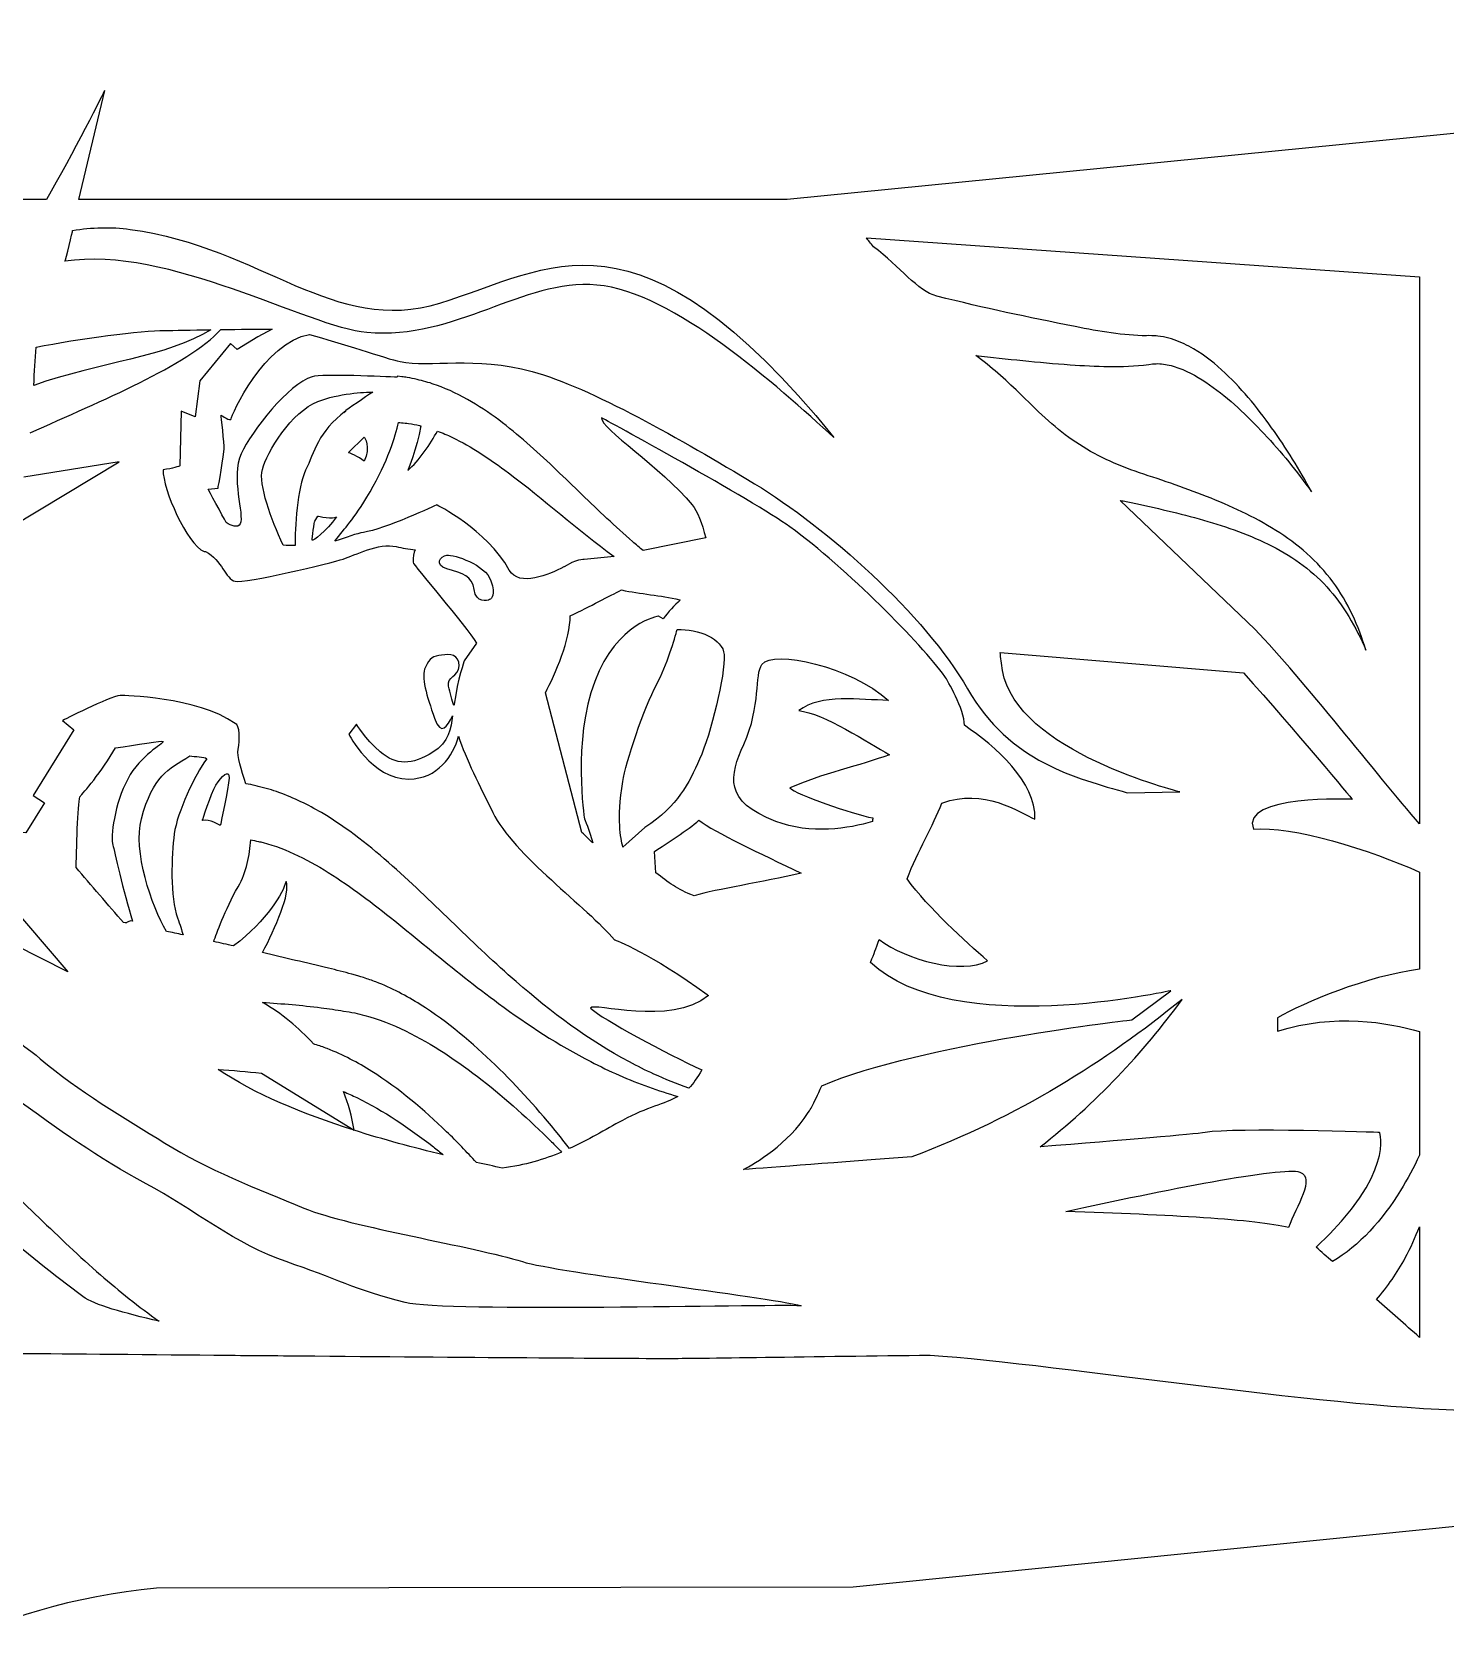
# Model space of a CAD drawing. Extents: x -11 to 3328, y 13 to 1701.
# Drawn here: x 1979 to 2527, y 1080 to 1700 of the extents above; entities that cross this region are included whole.
import ezdxf

# ---------------------------------------------------------------- set-up
doc = ezdxf.new("R2010")
doc.units = 0
doc.layers.add('H0107_Printing_Least_5', color=7, linetype='CONTINUOUS')

msp = doc.modelspace()

# ---------------------------------------------------------------- linework, layer by layer
at = {"layer": 'H0107_Printing_Least_5', "color": 1}
for points in [[(1984.54125, 1634.911459), (1923.406252, 1634.911459), (1879.644253, 1699.916458), (1914.771252, 1599.28846), (1875.599253, 1612.28246)], [(2540.529236, 1661.578458), (2540.529236, 1661.578458), (2271.760243, 1634.911459), (1997.09825, 1634.911459), (2007.15325, 1677.213458)], [(2302.451242, 1620.080459), (2516.830237, 1605.03846)], [(2516.830237, 1605.03846), (2516.830237, 1392.887465)], [(2072.015248, 1584.67146), (2066.546248, 1581.77646), (2058.529249, 1576.840461), (2055.899249, 1579.128461), (2044.047249, 1564.727461), (2042.183249, 1550.667461), (2036.760249, 1552.868461), (2036.255249, 1531.691462)], [(2413.09224, 1582.17446), (2411.90224, 1582.17646), (2410.94724, 1582.15846)], [(2411.86124, 1571.014461), (2413.34724, 1571.231461)], [(2122.370247, 1566.260461), (2120.603247, 1566.476461), (2120.573247, 1566.099461)], [(2099.799248, 1552.413461), (2100.601247, 1553.036461)], [(2101.633247, 1536.831462), (2107.684247, 1542.818461)], [(1971.157251, 1508.150462), (2012.80025, 1533.218462), (1975.743251, 1527.317462)], [(2047.223249, 1522.602462), (2051.089249, 1523.084462)], [(2452.999239, 1468.333463), (2400.83124, 1518.230462)], [(2088.586248, 1510.293462), (2089.714248, 1512.210462)], [(2240.176244, 1503.848462), (2215.885245, 1498.849463)], [(2045.773249, 1498.450463), (2046.258249, 1498.527463)], [(2204.615245, 1496.528463), (2193.054245, 1495.382463)], [(2185.205245, 1492.535463), (2185.139245, 1492.520463), (2185.139245, 1492.497463)], [(2223.586244, 1472.446463), (2221.854244, 1473.416463)], [(2151.324246, 1462.912463), (2146.519246, 1456.080464)], [(2354.337241, 1459.317464), (2448.618239, 1451.420464)], [(2192.175245, 1389.591465), (2177.975246, 1443.732464)], [(1990.78125, 1432.927464), (1995.14325, 1429.327464), (1979.424251, 1403.958465), (1983.86725, 1401.116465), (1976.565251, 1389.387465), (1968.507251, 1390.252465)], [(2104.707247, 1431.548464), (2101.811247, 1427.698464)], [(2403.47124, 1404.979465), (2423.861239, 1405.314465)], [(2216.528245, 1391.455465), (2207.980245, 1383.908465)], [(1953.034251, 1381.893465), (1992.90525, 1335.584467), (1940.932251, 1361.773466)], [(2220.839244, 1373.973466), (2220.236244, 1382.225465)], [(2516.830237, 1374.192466), (2516.830237, 1336.535467)], [(2107.495247, 1333.289467), (2106.407247, 1333.624467), (2105.217247, 1333.966467), (2102.960247, 1334.607467)], [(2405.37624, 1316.938467), (2420.379239, 1328.231467)], [(2099.774248, 1320.347467), (2101.939247, 1319.977467), (2102.955247, 1319.801467), (2104.069247, 1319.584467)], [(2461.762238, 1317.707467), (2461.762238, 1312.554467)], [(2088.636248, 1307.417467), (2088.085248, 1307.588467)], [(2516.830237, 1312.356467), (2516.830237, 1264.413468)], [(2067.884248, 1296.242468), (2103.808247, 1274.128468)], [(2516.830237, 1236.713469), (2516.830237, 1193.80647)], [(2570.567136, 1124.564372), (2297.289143, 1097.033373), (2027.201149, 1096.626373), (2027.200149, 1096.626373)]]:
    msp.add_lwpolyline(points, dxfattribs=at)
for points in [[(2017.04425, 1623.386459)], [(1980.55825, 1577.680461)], [(2136.142247, 1545.208461)], [(2107.684247, 1533.479462)], [(2097.057248, 1511.893462)], [(2156.344246, 1479.856463)], [(2197.114245, 1448.132464)], [(2276.228243, 1436.823464)], [(2237.787244, 1418.021465)], [(2021.384249, 1394.835465)], [(2044.987249, 1394.189465)], [(2091.164248, 1397.266465)], [(2277.147243, 1373.801466)], [(2014.48625, 1354.634466)], [(2107.495247, 1333.289467)], [(2099.692248, 1289.131468)], [(2139.696247, 1273.574468)], [(2466.051238, 1236.412469)], [(2500.142237, 1208.45247)]]:
    msp.add_lwpolyline(points, close=True, dxfattribs=at)
for points in [[(2007.15325, 1677.213458), (2007.15325, 1677.213458), (1994.61625, 1652.217459), (1984.54125, 1634.911459)], [(2137.108247, 1594.82346), (2180.191245, 1608.09246), (2213.455245, 1636.614459), (2289.847243, 1542.716461)], [(1994.72925, 1622.990459), (2002.12325, 1624.154459), (2009.61925, 1624.407459), (2017.04425, 1623.386459)], [(2017.04425, 1623.386459), (2068.563248, 1616.30046), (2095.847248, 1582.12046), (2137.108247, 1594.82346)], [(1991.72125, 1611.01846), (1992.06325, 1611.27146), (1994.72925, 1622.990459), (1994.72925, 1622.990459)], [(2108.812247, 1583.38446), (2086.155248, 1585.38846), (2031.597249, 1617.27346), (1991.72125, 1611.01846)], [(2305.198242, 1616.62546), (2304.100242, 1617.99846), (2303.181242, 1619.16046), (2302.451242, 1620.080459)], [(2329.707242, 1597.52346), (2322.256242, 1599.43446), (2315.493242, 1608.90446), (2305.198242, 1616.62546)], [(2197.951245, 1601.79346), (2168.778246, 1604.27246), (2143.583246, 1580.31346), (2108.812247, 1583.38446)], [(2289.847243, 1542.716461), (2267.956243, 1562.471461), (2227.615244, 1599.27046), (2197.951245, 1601.79346)], [(2383.39824, 1585.67446), (2364.713241, 1589.44046), (2348.524241, 1592.72646), (2329.707242, 1597.52346)], [(1978.270251, 1544.465461), (2005.93725, 1557.076461), (2038.981249, 1570.391461), (2052.207249, 1584.54646)], [(2048.275249, 1584.47446), (2031.618249, 1573.976461), (2004.82925, 1571.762461), (1979.649251, 1562.907461)], [(1980.55825, 1577.680461), (1996.79725, 1581.06646), (2022.018249, 1584.19446), (2030.315249, 1584.19446)], [(2030.315249, 1584.19446), (2034.002249, 1584.19446), (2040.820249, 1584.34146), (2048.275249, 1584.47446)], [(2052.207249, 1584.54646), (2059.346249, 1584.66646), (2066.633248, 1584.75046), (2072.015248, 1584.67146)], [(2056.165249, 1549.893461), (2056.165249, 1551.012461), (2068.900248, 1579.777461), (2086.543248, 1582.66746)], [(2086.543248, 1582.66746), (2098.329248, 1579.516461), (2116.232247, 1573.232461), (2121.696247, 1572.117461)], [(2397.35924, 1583.25746), (2392.72724, 1583.90846), (2388.06524, 1584.74546), (2383.39824, 1585.67446)], [(2410.94724, 1582.15846), (2406.61224, 1582.12546), (2401.97524, 1582.61346), (2397.35924, 1583.25746)], [(2415.36024, 1582.01346), (2414.61924, 1582.10046), (2413.85824, 1582.14646), (2413.09224, 1582.17446)], [(2419.69524, 1581.18646), (2418.30124, 1581.55646), (2416.85624, 1581.84746), (2415.36024, 1582.01346)], [(2427.446239, 1578.083461), (2425.061239, 1579.343461), (2422.488239, 1580.43346), (2419.69524, 1581.18646)], [(1979.649251, 1562.907461), (1979.940251, 1568.080461), (1980.20025, 1573.036461), (1980.55825, 1577.680461)], [(2121.696247, 1572.117461), (2133.329247, 1569.737461), (2150.358246, 1574.369461), (2172.893246, 1568.249461)], [(2361.369241, 1560.267461), (2356.318241, 1565.197461), (2350.757241, 1570.084461), (2344.823241, 1574.540461)], [(2344.823241, 1574.540461), (2356.931241, 1573.094461), (2369.115241, 1571.775461), (2381.44724, 1570.896461)], [(2440.080239, 1568.979461), (2436.311239, 1572.367461), (2432.221239, 1575.546461), (2427.446239, 1578.083461)], [(2172.893246, 1568.249461), (2195.438245, 1562.131461), (2231.020244, 1541.685461), (2259.045244, 1524.777462)], [(2381.44724, 1570.896461), (2386.39524, 1570.559461), (2391.36424, 1570.304461), (2396.40424, 1570.245461)], [(2396.40424, 1570.245461), (2401.44924, 1570.207461), (2406.53624, 1570.288461), (2411.86124, 1571.014461)], [(2413.34724, 1571.231461), (2413.79724, 1571.274461), (2414.25124, 1571.307461), (2414.71124, 1571.318461)], [(2414.71124, 1571.318461), (2415.64024, 1571.341461), (2416.60024, 1571.282461), (2417.57624, 1571.157461)], [(2417.57624, 1571.157461), (2419.53124, 1570.901461), (2421.553239, 1570.358461), (2423.575239, 1569.609461)], [(2423.575239, 1569.609461), (2427.625239, 1568.098461), (2431.618239, 1565.797461), (2435.428239, 1563.157461)], [(2459.505239, 1546.503461), (2453.791239, 1554.459461), (2447.566239, 1562.156461), (2440.080239, 1568.979461)], [(2087.580248, 1566.252461), (2078.444248, 1563.497461), (2064.131248, 1545.308461), (2060.025248, 1536.369462)], [(2120.573247, 1566.099461), (2115.824247, 1566.236461), (2091.496248, 1567.429461), (2087.580248, 1566.252461)], [(2124.408247, 1565.961461), (2123.779247, 1566.071461), (2123.085247, 1566.168461), (2122.370247, 1566.260461)], [(2128.268247, 1565.200461), (2126.991247, 1565.488461), (2125.710247, 1565.749461), (2124.408247, 1565.961461)], [(2129.106247, 1564.981461), (2128.830247, 1565.049461), (2128.549247, 1565.134461), (2128.268247, 1565.200461)], [(2135.729247, 1563.009461), (2133.579247, 1563.783461), (2131.358247, 1564.424461), (2129.106247, 1564.981461)], [(2149.348246, 1556.568461), (2145.109246, 1559.059461), (2140.570246, 1561.281461), (2135.729247, 1563.009461)], [(2435.428239, 1563.157461), (2443.067239, 1557.816461), (2450.068239, 1551.177461), (2456.620239, 1544.146461)], [(2068.272248, 1530.338462), (2069.906248, 1536.854462), (2079.721248, 1552.794461), (2089.729248, 1556.657461)], [(2089.729248, 1556.657461), (2097.946248, 1559.828461), (2107.822247, 1560.264461), (2111.105247, 1560.318461)], [(2111.105247, 1560.318461), (2107.970247, 1558.230461), (2101.663247, 1553.991461), (2099.799248, 1552.413461)], [(2172.143246, 1539.438462), (2165.203246, 1545.573461), (2157.834246, 1551.563461), (2149.348246, 1556.568461)], [(2382.19824, 1541.787461), (2374.850241, 1546.840461), (2368.543241, 1553.297461), (2361.369241, 1560.267461)], [(2053.504249, 1538.301462), (2053.504249, 1539.995462), (2052.294249, 1551.344461), (2052.294249, 1551.344461)], [(2052.294249, 1551.344461), (2052.294249, 1551.344461), (2056.165249, 1548.688461), (2056.165249, 1549.893461)], [(2100.601247, 1553.036461), (2089.729248, 1544.823461), (2088.407248, 1536.987462), (2085.037248, 1529.983462)], [(2199.789245, 1550.327461), (2199.391245, 1546.263461), (2222.861244, 1531.168462), (2234.886244, 1516.563462)], [(2272.786243, 1508.033462), (2258.973244, 1518.142462), (2199.789245, 1550.327461), (2199.789245, 1550.327461)], [(2107.684247, 1542.818461), (2107.684247, 1542.818461), (2110.584247, 1539.106462), (2107.684247, 1533.479462)], [(2110.018247, 1521.637462), (2116.865247, 1533.343462), (2119.873247, 1543.217461), (2121.078247, 1548.514461)], [(2121.078247, 1548.514461), (2121.410247, 1548.499461), (2121.762247, 1548.481461), (2122.150247, 1548.446461)], [(2122.150247, 1548.446461), (2123.095247, 1548.374461), (2124.035247, 1548.262461), (2124.979247, 1548.134461)], [(2129.724247, 1547.192461), (2128.048247, 1538.319462), (2124.612247, 1529.927462), (2124.612247, 1529.927462)], [(2124.612247, 1529.927462), (2129.024247, 1533.435462), (2133.476247, 1540.513461), (2136.142247, 1545.208461)], [(2124.979247, 1548.134461), (2126.373247, 1547.932461), (2127.773247, 1547.649461), (2129.167247, 1547.322461)], [(2129.167247, 1547.322461), (2129.351247, 1547.281461), (2129.539247, 1547.233461), (2129.724247, 1547.192461)], [(2136.142247, 1545.208461), (2138.083247, 1544.483461), (2140.003246, 1543.658461), (2141.918246, 1542.737461)], [(2141.918246, 1542.737461), (2149.363246, 1539.160462), (2156.573246, 1534.298462), (2163.630246, 1529.020462)], [(2456.620239, 1544.146461), (2463.161238, 1537.076462), (2469.309238, 1529.569462), (2474.967238, 1521.675462)], [(2474.967238, 1521.675462), (2470.361238, 1530.238462), (2465.188238, 1538.516462), (2459.505239, 1546.503461)], [(2051.089249, 1523.084462), (2051.089249, 1523.084462), (2053.504249, 1536.611462), (2053.504249, 1538.301462)], [(2107.684247, 1533.479462), (2105.774247, 1535.409462), (2101.633247, 1536.831462), (2101.633247, 1536.831462)], [(2192.089245, 1520.653462), (2185.589245, 1526.917462), (2179.077246, 1533.279462), (2172.143246, 1539.438462)], [(2406.62224, 1529.605462), (2397.80324, 1532.751462), (2389.49024, 1536.678462), (2382.19824, 1541.787461)], [(2036.255249, 1531.691462), (2036.255249, 1531.691462), (2033.441249, 1530.468462), (2029.815249, 1530.223462)], [(2060.025248, 1536.369462), (2055.920249, 1527.435462), (2061.358248, 1512.784462), (2059.673249, 1509.162462)], [(2076.346248, 1500.973462), (2071.596248, 1511.097462), (2066.786248, 1524.415462), (2068.272248, 1530.338462)], [(2029.815249, 1530.223462), (2029.575249, 1522.737462), (2039.012249, 1501.348462), (2045.773249, 1498.450463)], [(2085.037248, 1529.983462), (2081.865248, 1523.391462), (2080.829248, 1507.323462), (2080.977248, 1500.861462)], [(2163.630246, 1529.020462), (2177.239246, 1518.769462), (2190.434245, 1507.086462), (2204.615245, 1496.528463)], [(2259.045244, 1524.777462), (2287.059243, 1507.870462), (2325.215242, 1473.893463), (2341.642241, 1445.236464)], [(2420.415239, 1524.956462), (2415.79324, 1526.587462), (2410.94224, 1528.073462), (2406.62224, 1529.605462)], [(2434.304239, 1519.816462), (2429.708239, 1521.644462), (2425.072239, 1523.337462), (2420.415239, 1524.956462)], [(2054.250249, 1509.726462), (2052.978249, 1512.182462), (2047.223249, 1522.602462), (2047.223249, 1522.602462)], [(2096.398248, 1502.493462), (2100.535247, 1508.294462), (2103.134247, 1509.863462), (2110.018247, 1521.637462)], [(2211.799245, 1502.352462), (2205.074245, 1508.217462), (2198.590245, 1514.391462), (2192.089245, 1520.653462)], [(2400.83124, 1518.230462), (2401.59224, 1518.200462), (2402.36324, 1518.105462), (2403.15024, 1517.914462)], [(2403.15024, 1517.914462), (2408.15424, 1516.716462), (2412.73524, 1515.835462), (2417.43724, 1514.707462)], [(2461.103238, 1506.700462), (2452.601239, 1512.011462), (2443.501239, 1516.160462), (2434.304239, 1519.816462)], [(2097.057248, 1511.893462), (2093.034248, 1506.420462), (2087.743248, 1502.232462), (2087.569248, 1502.878462)], [(2089.714248, 1512.210462), (2089.714248, 1512.210462), (2095.929248, 1510.929462), (2097.057248, 1511.893462)], [(2135.867247, 1516.563462), (2135.867247, 1516.563462), (2115.344247, 1507.014462), (2107.439247, 1505.886462)], [(2164.003246, 1491.268463), (2155.103246, 1507.257462), (2135.867247, 1516.563462), (2135.867247, 1516.563462)], [(2234.886244, 1516.563462), (2236.898244, 1514.125462), (2238.573244, 1509.498462), (2240.176244, 1503.848462)], [(2417.43724, 1514.707462), (2422.120239, 1513.610462), (2426.767239, 1512.445462), (2431.373239, 1511.150462)], [(2059.673249, 1509.162462), (2058.912249, 1507.532462), (2056.113249, 1508.429462), (2054.250249, 1509.726462)], [(2087.569248, 1502.878462), (2087.396248, 1503.522462), (2088.586248, 1510.293462), (2088.586248, 1510.293462)], [(2107.439247, 1505.886462), (2104.829247, 1505.515462), (2100.846247, 1503.968462), (2096.398248, 1502.493462)], [(2332.813242, 1450.036464), (2323.775242, 1462.682463), (2294.908243, 1491.845463), (2272.786243, 1508.033462)], [(2431.373239, 1511.150462), (2440.580239, 1508.564462), (2449.629239, 1505.523462), (2458.126239, 1501.374462)], [(2483.260238, 1486.693463), (2477.382238, 1494.743463), (2469.585238, 1501.408462), (2461.103238, 1506.700462)], [(2080.977248, 1500.861462), (2079.404248, 1500.909462), (2077.755248, 1500.511462), (2076.346248, 1500.973462)], [(2099.636248, 1495.553463), (2103.987247, 1497.000463), (2113.403247, 1502.074462), (2120.164247, 1500.384462)], [(2120.164247, 1500.384462), (2122.467247, 1499.806463), (2125.046247, 1499.428463), (2127.497247, 1499.171463)], [(2215.885245, 1498.849463), (2214.511245, 1500.003462), (2213.148245, 1501.170462), (2211.799245, 1502.352462)], [(2458.126239, 1501.374462), (2466.613238, 1497.235463), (2474.497238, 1491.827463), (2480.906238, 1484.760463)], [(2046.258249, 1498.527463), (2052.677249, 1495.280463), (2053.959249, 1487.691463), (2057.712249, 1486.969463)], [(2057.712249, 1486.969463), (2061.051248, 1485.835463), (2095.311248, 1494.110463), (2099.636248, 1495.553463)], [(2127.497247, 1499.171463), (2126.981247, 1498.050463), (2126.670247, 1496.487463), (2126.685247, 1494.343463)], [(2126.685247, 1494.343463), (2126.690247, 1493.377463), (2147.075246, 1469.783463), (2151.324246, 1462.912463)], [(2139.804247, 1491.825463), (2134.861247, 1493.344463), (2137.036247, 1496.724463), (2139.814247, 1497.021463)], [(2139.814247, 1497.021463), (2142.597246, 1497.314463), (2154.633246, 1493.589463), (2156.880246, 1487.099463)], [(2188.034245, 1494.103463), (2188.034245, 1494.103463), (2186.936245, 1493.431463), (2185.205245, 1492.535463)], [(2193.054245, 1495.382463), (2191.675245, 1495.711463), (2188.034245, 1494.103463), (2188.034245, 1494.103463)], [(2150.358246, 1483.718463), (2149.567246, 1489.057463), (2146.080246, 1489.895463), (2139.804247, 1491.825463)], [(2156.880246, 1487.099463), (2158.810246, 1481.502463), (2157.217246, 1480.353463), (2156.344246, 1479.856463)], [(2185.139245, 1492.497463), (2179.603246, 1489.634463), (2167.746246, 1484.548463), (2164.003246, 1491.268463)], [(2156.344246, 1479.856463), (2155.476246, 1479.355463), (2151.130246, 1478.438463), (2150.358246, 1483.718463)], [(2187.631245, 1473.585463), (2195.347245, 1477.162463), (2202.904245, 1481.369463), (2207.449245, 1483.581463)], [(2207.449245, 1483.581463), (2214.986245, 1482.031463), (2222.462244, 1481.536463), (2229.969244, 1479.819463)], [(2480.906238, 1484.760463), (2487.350238, 1477.734463), (2492.217238, 1469.219463), (2496.057238, 1460.288463)], [(2496.057238, 1460.288463), (2493.166238, 1469.558463), (2489.194238, 1478.673463), (2483.260238, 1486.693463)], [(2230.280244, 1479.646463), (2228.033244, 1477.716463), (2225.608244, 1475.022463), (2223.586244, 1472.446463)], [(2229.969244, 1479.819463), (2230.071244, 1479.758463), (2230.178244, 1479.702463), (2230.280244, 1479.646463)], [(2177.975246, 1443.732464), (2181.871245, 1450.715464), (2187.631245, 1464.776463), (2187.631245, 1473.585463)], [(2221.854244, 1473.416463), (2221.854244, 1473.416463), (2205.810245, 1471.080463), (2197.114245, 1448.132464)], [(2229.059244, 1468.210463), (2237.209244, 1468.746463), (2246.902244, 1464.503463), (2247.259244, 1458.567464)], [(2516.830237, 1392.887465), (2500.229237, 1412.125465), (2471.816238, 1448.770464), (2452.999239, 1468.333463)], [(2221.124244, 1447.005464), (2225.153244, 1454.463464), (2228.171244, 1464.950463), (2229.059244, 1468.210463)], [(2137.739247, 1458.350464), (2134.522247, 1457.865464), (2133.230247, 1457.385464), (2131.464247, 1453.681464)], [(2144.505246, 1454.163464), (2144.664246, 1458.674464), (2140.956246, 1458.830464), (2137.739247, 1458.350464)], [(2146.519246, 1456.080464), (2146.519246, 1456.080464), (2144.073246, 1449.424464), (2142.622246, 1439.274464)], [(2247.259244, 1458.567464), (2247.745244, 1450.539464), (2242.132244, 1427.685464), (2237.787244, 1418.021465)], [(2261.945243, 1454.724464), (2266.291243, 1460.688463), (2296.726243, 1453.764464), (2310.947242, 1440.750464)], [(2355.169241, 1452.319464), (2354.710241, 1455.028464), (2354.449241, 1457.331464), (2354.337241, 1459.317464)], [(2131.464247, 1453.681464), (2129.691247, 1449.976464), (2131.944247, 1442.571464), (2135.002247, 1433.875464)], [(2140.476246, 1446.273464), (2139.670247, 1450.136464), (2144.342246, 1449.656464), (2144.505246, 1454.163464)], [(2254.883244, 1423.684464), (2261.715243, 1438.914464), (2258.999244, 1450.674464), (2261.945243, 1454.724464)], [(2340.401241, 1431.163464), (2340.453241, 1437.339464), (2333.824242, 1448.627464), (2332.813242, 1450.036464)], [(2423.861239, 1405.314465), (2423.861239, 1405.314465), (2360.485241, 1420.922464), (2355.169241, 1452.319464)], [(2448.618239, 1451.420464), (2468.651238, 1429.202464), (2490.747238, 1402.406465), (2490.747238, 1402.406465)], [(2142.519246, 1438.763464), (2141.929246, 1440.642464), (2140.998246, 1443.761464), (2140.476246, 1446.273464)], [(2197.114245, 1448.132464), (2188.422245, 1425.188464), (2193.105245, 1395.078465), (2193.105245, 1395.078465)], [(2207.960245, 1409.322465), (2209.088245, 1416.740465), (2216.288245, 1438.069464), (2221.124244, 1447.005464)], [(2341.642241, 1445.236464), (2358.064241, 1416.573465), (2383.66824, 1410.777465), (2403.47124, 1404.979465)], [(2013.16825, 1442.657464), (2008.98125, 1442.338464), (1990.78125, 1432.927464), (1990.78125, 1432.927464)], [(2013.70525, 1442.652464), (2013.53125, 1442.660464), (2013.35725, 1442.672464), (2013.16825, 1442.657464)], [(2013.70925, 1442.660464), (2013.70925, 1442.660464), (2013.70925, 1442.652464), (2013.70525, 1442.652464)], [(2057.712249, 1431.768464), (2043.067249, 1442.302464), (2013.70925, 1442.660464), (2013.70925, 1442.660464)], [(2142.622246, 1439.274464), (2142.584246, 1439.110464), (2142.553246, 1438.934464), (2142.519246, 1438.763464)], [(2310.947242, 1440.750464), (2300.045242, 1441.041464), (2284.634243, 1443.377464), (2276.228243, 1436.823464)], [(2058.881249, 1421.889464), (2059.540249, 1425.231464), (2059.612249, 1431.505464), (2057.712249, 1431.768464)], [(2113.990247, 1420.842464), (2107.960247, 1426.155464), (2104.707247, 1431.548464), (2104.707247, 1431.548464)], [(2141.968246, 1434.796464), (2141.413246, 1430.072464), (2140.508246, 1424.444464), (2134.416247, 1420.676464)], [(2135.002247, 1433.875464), (2137.562247, 1426.599464), (2140.008246, 1430.712464), (2141.968246, 1434.796464)], [(2276.228243, 1436.823464), (2285.675243, 1435.776464), (2303.298242, 1424.281464), (2311.325242, 1419.709465)], [(2367.731241, 1394.710465), (2368.313241, 1409.192465), (2352.463241, 1422.883464), (2340.401241, 1431.163464)], [(2011.34525, 1422.423464), (2019.05625, 1423.296464), (2029.835249, 1425.517464), (2029.835249, 1424.820464)], [(2101.811247, 1427.698464), (2101.811247, 1427.698464), (2110.508247, 1410.293465), (2124.995247, 1410.293465)], [(2124.995247, 1410.293465), (2136.311247, 1410.293465), (2142.178246, 1419.282465), (2144.323246, 1426.899464)], [(2144.323246, 1426.899464), (2147.096246, 1418.093465), (2152.544246, 1407.680465), (2157.605246, 1397.250465)], [(1997.71125, 1403.692465), (1998.52825, 1404.504465), (2006.13125, 1413.183465), (2011.34525, 1422.423464)], [(2029.835249, 1424.820464), (2029.835249, 1423.886464), (2021.139249, 1419.711465), (2016.06925, 1410.293465)], [(2021.384249, 1394.835465), (2025.980249, 1411.715465), (2031.602249, 1413.857465), (2040.146249, 1419.236465)], [(2040.146249, 1419.236465), (2042.178249, 1418.899465), (2045.737249, 1419.119465), (2046.707249, 1418.136465)], [(2061.828248, 1408.475465), (2060.224248, 1413.765465), (2058.350249, 1419.155465), (2058.881249, 1421.889464)], [(2134.416247, 1420.676464), (2126.205247, 1415.606465), (2120.031247, 1415.532465), (2113.990247, 1420.842464)], [(2267.251243, 1393.870465), (2246.963244, 1401.601465), (2249.399244, 1411.457465), (2254.883244, 1423.684464)], [(2311.325242, 1419.709465), (2300.387242, 1415.578465), (2284.398243, 1412.133465), (2272.786243, 1406.838465)], [(2046.707249, 1418.136465), (2042.112249, 1412.095465), (2035.243249, 1397.327465), (2034.125249, 1389.039465)], [(2050.297249, 1407.966465), (2052.314249, 1411.470465), (2055.654249, 1414.293465), (2055.399249, 1410.650465)], [(2237.787244, 1418.021465), (2233.441244, 1408.362465), (2229.576244, 1400.151465), (2216.528245, 1391.455465)], [(2016.06925, 1410.293465), (2010.99825, 1400.874465), (2009.30325, 1387.589465), (2010.27325, 1384.691465)], [(2044.987249, 1394.189465), (2044.987249, 1394.189465), (2048.280249, 1404.466465), (2050.297249, 1407.966465)], [(2055.399249, 1410.650465), (2055.143249, 1407.009465), (2051.977249, 1392.259465), (2051.977249, 1392.259465)], [(2065.688248, 1407.701465), (2064.412248, 1407.987465), (2063.125248, 1408.247465), (2061.828248, 1408.475465)], [(2066.699248, 1407.435465), (2066.362248, 1407.520465), (2066.025248, 1407.619465), (2065.688248, 1407.701465)], [(2074.706248, 1405.053465), (2072.107248, 1405.990465), (2069.426248, 1406.766465), (2066.699248, 1407.435465)], [(2207.980245, 1383.908465), (2207.204245, 1387.604465), (2205.631245, 1394.059465), (2207.960245, 1409.322465)], [(2272.786243, 1406.838465), (2274.926243, 1404.430465), (2297.093243, 1396.689465), (2304.921242, 1395.195465)], [(2331.715242, 1400.935465), (2347.780241, 1407.065465), (2361.731241, 1397.401465), (2367.731241, 1394.710465)], [(1996.07225, 1375.964466), (1996.29125, 1385.730465), (1996.79725, 1402.773465), (1997.71125, 1403.692465)], [(2091.164248, 1397.266465), (2086.038248, 1400.278465), (2080.553248, 1402.967465), (2074.706248, 1405.053465)], [(2318.183242, 1371.603466), (2322.299242, 1382.289465), (2328.217242, 1392.241465), (2331.715242, 1400.935465)], [(2490.747238, 1402.406465), (2490.747238, 1402.406465), (2447.270239, 1404.336465), (2452.422239, 1390.811465)], [(2031.056249, 1351.244466), (2025.317249, 1360.869466), (2018.04525, 1382.587465), (2021.384249, 1394.835465)], [(2051.977249, 1392.259465), (2051.977249, 1392.259465), (2047.724249, 1394.994465), (2044.987249, 1394.189465)], [(2118.719247, 1376.562466), (2110.329247, 1383.979465), (2101.424247, 1391.220465), (2091.164248, 1397.266465)], [(2157.605246, 1397.250465), (2165.331246, 1381.311465), (2194.647245, 1360.045466), (2204.788245, 1347.968466)], [(2193.105245, 1395.078465), (2193.105245, 1395.078465), (2195.091245, 1389.968465), (2196.342245, 1385.519465)], [(2220.236244, 1382.225465), (2225.158244, 1385.383465), (2233.232244, 1390.466465), (2237.480244, 1394.301465)], [(2237.480244, 1394.301465), (2243.603244, 1389.568465), (2261.317243, 1381.403465), (2277.147243, 1373.801466)], [(2304.921242, 1395.195465), (2304.871242, 1394.746465), (2304.830242, 1394.286465), (2304.784242, 1393.811465)], [(2034.125249, 1389.039465), (2032.976249, 1380.588465), (2032.491249, 1364.403466), (2035.386249, 1356.434466)], [(2196.342245, 1385.519465), (2195.045245, 1386.792465), (2193.636245, 1388.158465), (2192.175245, 1389.591465)], [(2304.784242, 1393.811465), (2295.847243, 1391.084465), (2280.803243, 1388.710465), (2267.251243, 1393.870465)], [(2452.422239, 1390.811465), (2467.144238, 1392.423465), (2497.952238, 1382.697465), (2516.830237, 1374.192466)], [(2010.27325, 1384.691465), (2010.93225, 1382.720465), (2014.39425, 1366.515466), (2017.88125, 1355.224466)], [(2058.881249, 1368.511466), (2062.180248, 1374.238466), (2063.355248, 1380.849465), (2063.758248, 1386.723465)], [(2063.758248, 1386.723465), (2064.764248, 1386.537465), (2065.765248, 1386.328465), (2066.776248, 1386.093465)], [(2066.776248, 1386.093465), (2067.369248, 1385.955465), (2067.971248, 1385.832465), (2068.568248, 1385.672465)], [(2068.568248, 1385.672465), (2073.139248, 1384.464465), (2077.694248, 1382.712465), (2082.187248, 1380.553465)], [(2014.48625, 1354.634466), (2008.67925, 1361.252466), (2001.72025, 1369.349466), (1996.07225, 1375.964466)], [(2082.187248, 1380.553465), (2091.184248, 1376.230466), (2099.897248, 1370.352466), (2108.424247, 1363.972466)], [(2142.832246, 1353.858466), (2134.968247, 1361.428466), (2127.099247, 1369.119466), (2118.719247, 1376.562466)], [(2077.448248, 1370.584466), (2076.289248, 1366.168466), (2070.314248, 1355.686466), (2057.079249, 1345.568466)], [(2068.344248, 1342.979466), (2073.215248, 1352.482466), (2079.409248, 1366.108466), (2077.448248, 1370.584466)], [(2235.601244, 1364.993466), (2229.080244, 1367.510466), (2225.689244, 1370.133466), (2220.839244, 1373.973466)], [(2277.147243, 1373.801466), (2261.746243, 1370.183466), (2244.742244, 1367.738466), (2235.601244, 1364.993466)], [(2349.373241, 1339.769467), (2340.463241, 1347.684466), (2326.701242, 1360.024466), (2318.183242, 1371.603466)], [(2049.414249, 1347.299466), (2050.568249, 1350.314466), (2053.621249, 1359.358466), (2058.881249, 1368.511466)], [(2108.424247, 1363.972466), (2125.485247, 1351.124466), (2141.989246, 1336.394467), (2159.867246, 1323.275467)], [(2017.88125, 1355.224466), (2016.08425, 1355.589466), (2016.35525, 1354.221466), (2014.48625, 1354.634466)], [(2037.526249, 1349.888466), (2035.371249, 1350.345466), (2033.206249, 1350.805466), (2031.056249, 1351.244466)], [(2035.386249, 1356.434466), (2036.357249, 1353.766466), (2037.025249, 1351.598466), (2037.526249, 1349.888466)], [(2166.648246, 1331.737467), (2158.524246, 1338.825467), (2150.685246, 1346.290466), (2142.832246, 1353.858466)], [(2057.079249, 1345.568466), (2054.515249, 1346.150466), (2051.962249, 1346.732466), (2049.414249, 1347.299466)], [(2204.788245, 1347.968466), (2204.788245, 1347.968466), (2218.949245, 1342.667466), (2240.687244, 1326.725467)], [(2304.053242, 1339.205467), (2305.539242, 1343.066466), (2305.933242, 1344.090466), (2307.434242, 1348.024466)], [(2307.434242, 1348.024466), (2318.060242, 1339.984467), (2339.456242, 1334.433467), (2349.373241, 1339.769467)], [(2093.902248, 1336.951467), (2085.287248, 1338.998467), (2076.784248, 1341.015466), (2068.344248, 1342.979466)], [(2420.379239, 1328.231467), (2420.379239, 1328.231467), (2335.979242, 1308.937467), (2304.053242, 1339.205467)], [(2102.960247, 1334.607467), (2099.953248, 1335.447467), (2096.930248, 1336.226467), (2093.902248, 1336.951467)], [(2112.264247, 1331.630467), (2110.702247, 1332.230467), (2109.216247, 1332.758467), (2107.495247, 1333.289467)], [(2516.830237, 1336.535467), (2496.200238, 1333.823467), (2472.138238, 1323.659467), (2461.762238, 1317.707467)], [(1942.137251, 1331.104467), (1948.224251, 1326.697467), (1974.660251, 1308.183467), (1982.15725, 1301.861467)], [(2129.504247, 1322.839467), (2124.137247, 1326.212467), (2118.428247, 1329.247467), (2112.264247, 1331.630467)], [(2210.590245, 1300.598467), (2194.708245, 1309.054467), (2180.206245, 1319.870467), (2166.648246, 1331.737467)], [(2241.238244, 1326.322467), (2226.159244, 1314.171467), (2196.342245, 1323.998467), (2195.495245, 1321.455467)], [(2240.687244, 1326.725467), (2240.881244, 1326.585467), (2241.055244, 1326.459467), (2241.238244, 1326.322467)], [(2088.085248, 1307.588467), (2082.402248, 1314.017467), (2075.620248, 1319.372467), (2068.349248, 1323.715467)], [(2068.349248, 1323.715467), (2075.993248, 1323.209467), (2083.571248, 1322.584467), (2091.068248, 1321.623467)], [(2091.068248, 1321.623467), (2093.983248, 1321.251467), (2096.889248, 1320.830467), (2099.774248, 1320.347467)], [(2158.554246, 1299.441468), (2149.720246, 1307.995467), (2140.243246, 1316.060467), (2129.504247, 1322.839467)], [(2159.867246, 1323.275467), (2171.152246, 1314.937467), (2183.045245, 1307.195467), (2195.571245, 1300.728467)], [(2195.495245, 1321.455467), (2200.122245, 1317.079467), (2225.174244, 1303.781467), (2238.655244, 1297.521468)], [(2424.801239, 1324.843467), (2395.06624, 1300.771467), (2361.506241, 1279.314468), (2319.986242, 1263.831468)], [(2369.820241, 1267.707468), (2391.19624, 1284.407468), (2409.81924, 1304.210467), (2424.801239, 1324.843467)], [(2104.069247, 1319.584467), (2105.279247, 1319.356467), (2106.693247, 1319.022467), (2107.996247, 1318.675467)], [(2107.996247, 1318.675467), (2113.321247, 1317.260467), (2118.622247, 1315.159467), (2123.805247, 1312.636467)], [(2285.093243, 1291.355468), (2324.469242, 1307.995467), (2405.37624, 1316.938467), (2405.37624, 1316.938467)], [(2461.762238, 1312.554467), (2484.036238, 1319.517467), (2504.457237, 1316.040467), (2516.830237, 1312.356467)], [(2093.406248, 1305.757467), (2091.838248, 1306.358467), (2090.353248, 1306.889467), (2088.636248, 1307.417467)], [(2123.805247, 1312.636467), (2134.171247, 1307.563467), (2144.042246, 1300.897467), (2153.428246, 1293.574468)], [(1982.15725, 1301.861467), (1997.10825, 1289.205468), (2014.25625, 1279.184468), (2030.494249, 1269.109468)], [(2110.645247, 1296.967468), (2105.274247, 1300.342467), (2099.570248, 1303.376467), (2093.406248, 1305.757467)], [(2103.808247, 1274.128468), (2083.857248, 1280.481468), (2065.106248, 1288.240468), (2051.084249, 1297.738468)], [(2051.084249, 1297.738468), (2056.726249, 1297.352468), (2062.328248, 1296.865468), (2067.884248, 1296.242468)], [(2139.696247, 1273.574468), (2130.857247, 1282.128468), (2121.380247, 1290.191468), (2110.645247, 1296.967468)], [(2183.198245, 1272.313468), (2175.513246, 1281.749468), (2167.374246, 1290.870468), (2158.554246, 1299.441468)], [(2195.571245, 1300.728467), (2202.823245, 1296.985468), (2210.283245, 1293.665468), (2217.964245, 1290.913468)], [(2220.006244, 1295.933468), (2216.809245, 1297.386468), (2213.679245, 1298.951468), (2210.590245, 1300.598467)], [(2233.528244, 1290.454468), (2228.937244, 1292.077468), (2224.418244, 1293.898468), (2220.006244, 1295.933468)], [(2238.655244, 1297.521468), (2236.944244, 1294.444468), (2235.269244, 1292.182468), (2233.528244, 1290.454468)], [(2099.692248, 1289.131468), (2101.449247, 1288.388468), (2103.206247, 1287.612468), (2104.942247, 1286.764468)], [(2103.813247, 1274.126468), (2103.022247, 1279.490468), (2101.607247, 1284.484468), (2099.692248, 1289.131468)], [(2153.428246, 1293.574468), (2162.819246, 1286.228468), (2171.755246, 1278.165468), (2180.313245, 1269.696468)], [(2217.964245, 1290.913468), (2221.712244, 1289.545468), (2225.511244, 1288.327468), (2229.340244, 1287.242468)], [(2281.263243, 1283.251468), (2282.228243, 1284.987468), (2283.530243, 1287.767468), (2285.093243, 1291.355468)], [(2023.177249, 1253.396469), (2005.11025, 1263.091468), (1988.36125, 1274.810468), (1972.337251, 1286.723468)], [(2104.942247, 1286.764468), (2115.308247, 1281.694468), (2125.179247, 1275.030468), (2134.564247, 1267.704468)], [(2229.340244, 1287.242468), (2224.081244, 1284.188468), (2217.672245, 1283.251468), (2207.837245, 1277.940468)], [(2279.885243, 1280.963468), (2280.543243, 1281.985468), (2280.870243, 1282.554468), (2281.263243, 1283.251468)], [(2207.837245, 1277.940468), (2201.061245, 1274.274468), (2194.566245, 1270.370468), (2187.376245, 1267.048468)], [(2254.756244, 1258.893469), (2259.126244, 1261.186468), (2272.031243, 1268.697468), (2279.885243, 1280.963468)], [(2138.410247, 1264.592468), (2126.915247, 1267.352468), (2115.175247, 1270.513468), (2103.813247, 1274.126468)], [(2151.222246, 1261.640468), (2147.499246, 1265.710468), (2143.674246, 1269.703468), (2139.696247, 1273.574468)], [(2187.376245, 1267.048468), (2185.997245, 1268.807468), (2184.613245, 1270.571468), (2183.198245, 1272.313468)], [(2433.743239, 1273.268468), (2429.382239, 1272.543468), (2402.12324, 1270.263468), (2369.820241, 1267.707468)], [(2501.373237, 1273.268468), (2501.373237, 1273.268468), (2445.334239, 1275.201468), (2433.743239, 1273.268468)], [(2476.759238, 1228.844469), (2507.542237, 1257.272469), (2501.373237, 1273.268468), (2501.373237, 1273.268468)], [(2030.494249, 1269.109468), (2046.631249, 1259.072469), (2066.331248, 1251.315469), (2084.393248, 1243.928469)], [(2134.564247, 1267.704468), (2135.867247, 1266.691468), (2137.133247, 1265.631468), (2138.410247, 1264.592468)], [(2184.276245, 1265.674468), (2177.540246, 1262.825468), (2170.116246, 1260.553468), (2161.261246, 1259.491469)], [(2180.313245, 1269.696468), (2181.651245, 1268.371468), (2182.958245, 1267.018468), (2184.276245, 1265.674468)], [(2516.830237, 1264.413468), (2514.609237, 1259.700469), (2512.178237, 1255.140469), (2509.502237, 1250.794469)], [(1957.584251, 1262.922468), (1965.959251, 1255.479469), (1973.828251, 1247.786469), (1981.69225, 1240.219469)], [(2161.261246, 1259.491469), (2157.978246, 1260.172468), (2154.623246, 1260.887468), (2151.222246, 1261.640468)], [(2319.986242, 1263.831468), (2291.481243, 1261.643468), (2265.867243, 1259.720469), (2254.756244, 1258.893469)], [(2379.670241, 1242.657469), (2416.61524, 1250.695469), (2463.881238, 1260.223468), (2470.427238, 1257.912469)], [(2470.427238, 1257.912469), (2476.714238, 1255.696469), (2469.013238, 1244.692469), (2466.051238, 1236.412469)], [(2077.446248, 1223.189469), (2058.449249, 1229.607469), (2041.330249, 1243.642469), (2023.177249, 1253.396469)], [(2509.502237, 1250.794469), (2502.420237, 1239.238469), (2493.422238, 1229.368469), (2483.092238, 1223.189469)], [(1981.69225, 1240.219469), (1989.55125, 1232.648469), (1997.38425, 1225.185469), (2005.50825, 1218.09847)], [(2084.393248, 1243.928469), (2102.486247, 1236.580469), (2150.324246, 1229.087469), (2169.090246, 1223.189469)], [(2466.051238, 1236.412469), (2453.694239, 1239.514469), (2419.43424, 1241.296469), (2379.670241, 1242.657469)], [(1998.73225, 1209.63647), (1987.18125, 1218.11347), (1976.202251, 1227.246469), (1965.285251, 1236.116469)], [(2511.279237, 1224.608469), (2513.419237, 1228.576469), (2515.247237, 1232.623469), (2516.830237, 1236.713469)], [(2483.092238, 1223.189469), (2480.962238, 1225.060469), (2478.853238, 1226.942469), (2476.759238, 1228.844469)], [(2123.650247, 1207.32447), (2104.322247, 1212.09347), (2096.462248, 1216.82347), (2077.446248, 1223.189469)], [(2169.090246, 1223.189469), (2182.793245, 1218.89047), (2263.239243, 1209.78347), (2277.147243, 1206.06747)], [(2500.142237, 1208.45247), (2504.528237, 1213.51447), (2508.236237, 1218.97847), (2511.279237, 1224.608469)], [(2005.50825, 1218.09847), (2012.79225, 1211.72347), (2020.359249, 1205.67147), (2028.252249, 1200.10747)], [(2028.252249, 1200.10747), (2014.81925, 1203.19747), (2003.10625, 1206.40347), (1998.73225, 1209.63647)], [(2516.830237, 1193.80647), (2511.172237, 1198.91747), (2505.611237, 1203.74847), (2500.142237, 1208.45247)], [(2277.147243, 1206.06747), (2262.087243, 1206.68047), (2139.386247, 1203.45347), (2123.650247, 1207.32447)], [(1973.179251, 1187.63247), (1985.58825, 1187.52147), (2020.959249, 1187.21247), (2049.436249, 1186.96347)], [(2049.436249, 1186.96347), (2049.440249, 1186.96147), (2049.445249, 1186.95847), (2049.450249, 1186.95547)], [(2049.450249, 1186.95547), (2060.453248, 1186.86047), (2071.579248, 1186.76547), (2082.624248, 1186.67247)], [(2082.624248, 1186.67247), (2082.636248, 1186.67247), (2082.649248, 1186.67247), (2082.661248, 1186.67247)], [(2082.661248, 1186.67247), (2145.900246, 1186.13847), (2206.493245, 1185.67447), (2226.287244, 1185.67447)], [(2226.287244, 1185.67447), (2233.670244, 1185.67447), (2284.132243, 1186.43747), (2327.091242, 1186.95447)], [(2327.091242, 1186.95447), (2378.793241, 1183.30247), (2487.736238, 1165.521471), (2540.529236, 1165.543471)], [(2027.200149, 1096.626373), (1900.248152, 1083.836373), (1821.217154, 987.099375), (1834.006154, 860.146378)]]:
    msp.add_open_spline(points, degree=3, dxfattribs=at)

doc.saveas('drawing.dxf')
